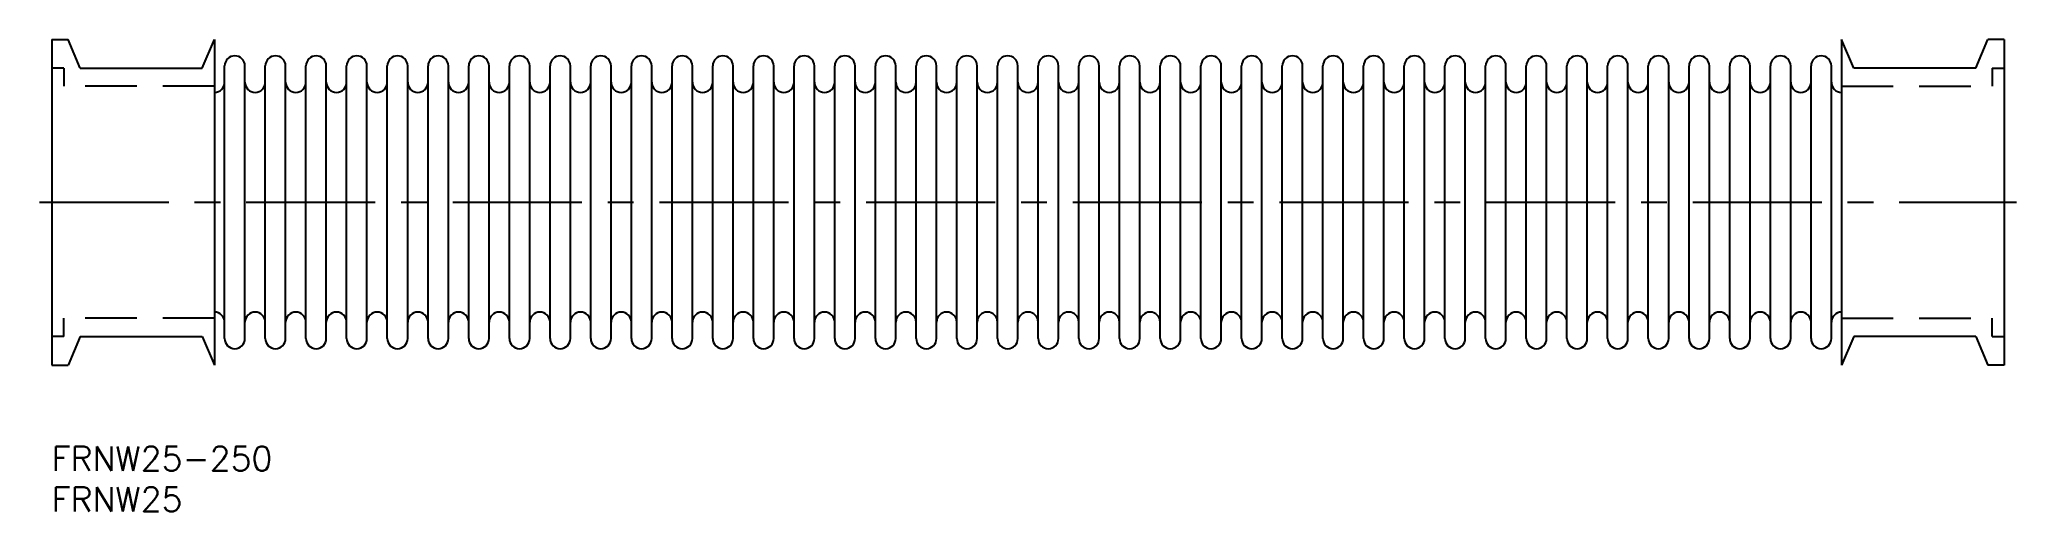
# Model space of a CAD drawing. Extents: x -2 to 242, y -8 to 50.
import ezdxf

# ---------------------------------------------------------------- set-up
doc = ezdxf.new("R2010")
doc.units = 0
doc.header["$LTSCALE"] = 0.5
doc.linetypes.add('CENTER', pattern=[50.8, 31.75, -6.35, 6.35, -6.35])
doc.linetypes.add('DASHED', pattern=[19.05, 12.7, -6.35])
for name, color, linetype in [('MSM_CENTER', 1, 'CENTER'), ('MSM_CONTINUOUS', 7, 'CONTINUOUS'), ('MSM_DASHED', 4, 'DASHED'), ('MSM_PART_NUMBER', 7, 'CONTINUOUS')]:
    doc.layers.add(name, color=color, linetype=linetype)
doc.styles.get("Standard").update_dxf_attribs({"font": 'txt.shx', "height": 3, "bigfont": 'bigfont.shx'})

# ---------------------------------------------------------------- blocks, each defined once
blk = doc.blocks.new('*U4')
at = {"layer": 'MSM_PART_NUMBER'}
blk.add_text('FRNW25-250', height=3, dxfattribs=at).set_placement((0, -3))
blk = doc.blocks.new('*U5')
at = {"layer": 'MSM_PART_NUMBER'}
blk.add_text('FRNW25', height=3, dxfattribs=at).set_placement((0, -8))

msp = doc.modelspace()

# ---------------------------------------------------------------- linework, layer by layer
at = {"layer": 'MSM_CENTER'}
msp.add_line((-1.5, 30), (241.5, 30), dxfattribs=at)
at = {"layer": 'MSM_CONTINUOUS'}
for p, q in [((0, 50), (2, 50)), ((0, 50), (0, 10)), ((0, 50), (0, 10)), ((3.5, 46.5), (2, 50)), ((18.5, 46.5), (20, 50)), ((20, 50), (20, 10)), ((220, 50), (220, 10)), ((221.5, 46.5), (220, 50)), ((236.5, 46.5), (238, 50)), ((240, 50), (238, 50)), ((240, 50), (240, 10)), ((240, 50), (240, 10)), ((3.5, 46.5), (18.5, 46.5)), ((21.25, 13.25), (21.25, 46.75)), ((23.75, 13.25), (23.75, 46.75)), ((26.25, 13.25), (26.25, 46.75)), ((28.75, 13.25), (28.75, 46.75)), ((31.25, 13.25), (31.25, 46.75)), ((33.75, 13.25), (33.75, 46.75)), ((36.25, 13.25), (36.25, 46.75)), ((38.75, 13.25), (38.75, 46.75)), ((41.25, 13.25), (41.25, 46.75)), ((43.75, 13.25), (43.75, 46.75)), ((46.25, 13.25), (46.25, 46.75)), ((48.75, 13.25), (48.75, 46.75)), ((51.25, 13.25), (51.25, 46.75)), ((53.75, 13.25), (53.75, 46.75)), ((56.25, 13.25), (56.25, 46.75)), ((58.75, 13.25), (58.75, 46.75)), ((61.25, 13.25), (61.25, 46.75)), ((63.75, 13.25), (63.75, 46.75)), ((66.25, 13.25), (66.25, 46.75)), ((68.75, 13.25), (68.75, 46.75)), ((71.25, 13.25), (71.25, 46.75)), ((73.75, 13.25), (73.75, 46.75)), ((76.25, 13.25), (76.25, 46.75)), ((78.75, 13.25), (78.75, 46.75)), ((81.25, 13.25), (81.25, 46.75)), ((83.75, 13.25), (83.75, 46.75)), ((86.25, 13.25), (86.25, 46.75)), ((88.75, 13.25), (88.75, 46.75)), ((91.25, 13.25), (91.25, 46.75)), ((93.75, 13.25), (93.75, 46.75)), ((96.25, 13.25), (96.25, 46.75)), ((98.75, 13.25), (98.75, 46.75)), ((101.25, 13.25), (101.25, 46.75)), ((103.75, 13.25), (103.75, 46.75)), ((106.25, 13.25), (106.25, 46.75)), ((108.75, 13.25), (108.75, 46.75)), ((111.25, 13.25), (111.25, 46.75)), ((113.75, 13.25), (113.75, 46.75)), ((116.25, 13.25), (116.25, 46.75)), ((118.75, 13.25), (118.75, 46.75)), ((121.25, 13.25), (121.25, 46.75)), ((123.75, 13.25), (123.75, 46.75)), ((126.25, 13.25), (126.25, 46.75)), ((128.75, 13.25), (128.75, 46.75)), ((131.25, 13.25), (131.25, 46.75)), ((133.75, 13.25), (133.75, 46.75)), ((136.25, 13.25), (136.25, 46.75)), ((138.75, 13.25), (138.75, 46.75)), ((141.25, 13.25), (141.25, 46.75)), ((143.75, 13.25), (143.75, 46.75)), ((146.25, 13.25), (146.25, 46.75)), ((148.75, 13.25), (148.75, 46.75)), ((151.25, 13.25), (151.25, 46.75)), ((153.75, 13.25), (153.75, 46.75)), ((156.25, 13.25), (156.25, 46.75)), ((158.75, 13.25), (158.75, 46.75)), ((161.25, 13.25), (161.25, 46.75)), ((163.75, 13.25), (163.75, 46.75)), ((166.25, 13.25), (166.25, 46.75)), ((168.75, 13.25), (168.75, 46.75)), ((171.25, 13.25), (171.25, 46.75)), ((173.75, 13.25), (173.75, 46.75)), ((176.25, 13.25), (176.25, 46.75)), ((178.75, 13.25), (178.75, 46.75)), ((181.25, 13.25), (181.25, 46.75)), ((183.75, 13.25), (183.75, 46.75)), ((186.25, 13.25), (186.25, 46.75)), ((188.75, 13.25), (188.75, 46.75)), ((191.25, 13.25), (191.25, 46.75)), ((193.75, 13.25), (193.75, 46.75)), ((196.25, 13.25), (196.25, 46.75)), ((198.75, 13.25), (198.75, 46.75)), ((201.25, 13.25), (201.25, 46.75)), ((203.75, 13.25), (203.75, 46.75)), ((206.25, 13.25), (206.25, 46.75)), ((208.75, 13.25), (208.75, 46.75)), ((211.25, 13.25), (211.25, 46.75)), ((213.75, 13.25), (213.75, 46.75)), ((216.25, 13.25), (216.25, 46.75)), ((218.75, 13.25), (218.75, 46.75)), ((236.5, 46.5), (221.5, 46.5)), ((3.5, 13.5), (2, 10)), ((3.5, 13.5), (18.5, 13.5)), ((18.5, 13.5), (20, 10)), ((221.5, 13.5), (220, 10)), ((236.5, 13.5), (221.5, 13.5)), ((236.5, 13.5), (238, 10)), ((0, 10), (2, 10)), ((240, 10), (238, 10))]:
    msp.add_line(p, q, dxfattribs=at)
for centre, start, end in [((22.5, 46.75), 0, 180), ((27.5, 46.75), 0, 180), ((32.5, 46.75), 0, 180), ((37.5, 46.75), 0, 180), ((42.5, 46.75), 0, 180), ((47.5, 46.75), 0, 180), ((52.5, 46.75), 0, 180), ((57.5, 46.75), 0, 180), ((62.5, 46.75), 0, 180), ((67.5, 46.75), 0, 180), ((72.5, 46.75), 0, 180), ((77.5, 46.75), 0, 180), ((82.5, 46.75), 0, 180), ((87.5, 46.75), 0, 180), ((92.5, 46.75), 0, 180), ((97.5, 46.75), 0, 180), ((102.5, 46.75), 0, 180), ((107.5, 46.75), 0, 180), ((112.5, 46.75), 0, 180), ((117.5, 46.75), 0, 180), ((122.5, 46.75), 0, 180), ((127.5, 46.75), 0, 180), ((132.5, 46.75), 0, 180), ((137.5, 46.75), 0, 180), ((142.5, 46.75), 0, 180), ((147.5, 46.75), 0, 180), ((152.5, 46.75), 0, 180), ((157.5, 46.75), 0, 180), ((162.5, 46.75), 0, 180), ((167.5, 46.75), 0, 180), ((172.5, 46.75), 0, 180), ((177.5, 46.75), 0, 180), ((182.5, 46.75), 0, 180), ((187.5, 46.75), 0, 180), ((192.5, 46.75), 0, 180), ((197.5, 46.75), 0, 180), ((202.5, 46.75), 0, 180), ((207.5, 46.75), 0, 180), ((212.5, 46.75), 0, 180), ((217.5, 46.75), 0, 180), ((20, 44.75), 270, 0), ((25, 44.75), 180, 0), ((30, 44.75), 180, 0), ((35, 44.75), 180, 0), ((40, 44.75), 180, 0), ((45, 44.75), 180, 0), ((50, 44.75), 180, 0), ((55, 44.75), 180, 0), ((60, 44.75), 180, 0), ((65, 44.75), 180, 0), ((70, 44.75), 180, 0), ((75, 44.75), 180, 0), ((80, 44.75), 180, 0), ((85, 44.75), 180, 0), ((90, 44.75), 180, 0), ((95, 44.75), 180, 0), ((100, 44.75), 180, 0), ((105, 44.75), 180, 0), ((110, 44.75), 180, 0), ((115, 44.75), 180, 0), ((120, 44.75), 180, 0), ((125, 44.75), 180, 0), ((130, 44.75), 180, 0), ((135, 44.75), 180, 0), ((140, 44.75), 180, 0), ((145, 44.75), 180, 0), ((150, 44.75), 180, 0), ((155, 44.75), 180, 0), ((160, 44.75), 180, 0), ((165, 44.75), 180, 0), ((170, 44.75), 180, 0), ((175, 44.75), 180, 0), ((180, 44.75), 180, 0), ((185, 44.75), 180, 0), ((190, 44.75), 180, 0), ((195, 44.75), 180, 0), ((200, 44.75), 180, 0), ((205, 44.75), 180, 0), ((210, 44.75), 180, 0), ((215, 44.75), 180, 0), ((220, 44.75), 180, 270), ((20, 15.25), 0, 90), ((25, 15.25), 0, 180), ((30, 15.25), 0, 180), ((35, 15.25), 0, 180), ((40, 15.25), 0, 180), ((45, 15.25), 0, 180), ((50, 15.25), 0, 180), ((55, 15.25), 0, 180), ((60, 15.25), 0, 180), ((65, 15.25), 0, 180), ((70, 15.25), 0, 180), ((75, 15.25), 0, 180), ((80, 15.25), 0, 180), ((85, 15.25), 0, 180), ((90, 15.25), 0, 180), ((95, 15.25), 0, 180), ((100, 15.25), 0, 180), ((105, 15.25), 0, 180), ((110, 15.25), 0, 180), ((115, 15.25), 0, 180), ((120, 15.25), 0, 180), ((125, 15.25), 0, 180), ((130, 15.25), 0, 180), ((135, 15.25), 0, 180), ((140, 15.25), 0, 180), ((145, 15.25), 0, 180), ((150, 15.25), 0, 180), ((155, 15.25), 0, 180), ((160, 15.25), 0, 180), ((165, 15.25), 0, 180), ((170, 15.25), 0, 180), ((175, 15.25), 0, 180), ((180, 15.25), 0, 180), ((185, 15.25), 0, 180), ((190, 15.25), 0, 180), ((195, 15.25), 0, 180), ((200, 15.25), 0, 180), ((205, 15.25), 0, 180), ((210, 15.25), 0, 180), ((215, 15.25), 0, 180), ((220, 15.25), 90, 180), ((22.5, 13.25), 180, 0), ((27.5, 13.25), 180, 0), ((32.5, 13.25), 180, 0), ((37.5, 13.25), 180, 0), ((42.5, 13.25), 180, 0), ((47.5, 13.25), 180, 0), ((52.5, 13.25), 180, 0), ((57.5, 13.25), 180, 0), ((62.5, 13.25), 180, 0), ((67.5, 13.25), 180, 0), ((72.5, 13.25), 180, 0), ((77.5, 13.25), 180, 0), ((82.5, 13.25), 180, 0), ((87.5, 13.25), 180, 0), ((92.5, 13.25), 180, 0), ((97.5, 13.25), 180, 0), ((102.5, 13.25), 180, 0), ((107.5, 13.25), 180, 0), ((112.5, 13.25), 180, 0), ((117.5, 13.25), 180, 0), ((122.5, 13.25), 180, 0), ((127.5, 13.25), 180, 0), ((132.5, 13.25), 180, 0), ((137.5, 13.25), 180, 0), ((142.5, 13.25), 180, 0), ((147.5, 13.25), 180, 0), ((152.5, 13.25), 180, 0), ((157.5, 13.25), 180, 0), ((162.5, 13.25), 180, 0), ((167.5, 13.25), 180, 0), ((172.5, 13.25), 180, 0), ((177.5, 13.25), 180, 0), ((182.5, 13.25), 180, 0), ((187.5, 13.25), 180, 0), ((192.5, 13.25), 180, 0), ((197.5, 13.25), 180, 0), ((202.5, 13.25), 180, 0), ((207.5, 13.25), 180, 0), ((212.5, 13.25), 180, 0), ((217.5, 13.25), 180, 0)]:
    msp.add_arc(centre, 1.25, start, end, dxfattribs=at)
at = {"layer": 'MSM_DASHED'}
for p, q in [((1.5, 46.5), (0, 46.5)), ((1.5, 46.5), (1.5, 44.25)), ((238.5, 46.5), (238.5, 44.25)), ((238.5, 46.5), (240, 46.5)), ((20, 44.25), (1.5, 44.25)), ((220, 44.25), (238.5, 44.25)), ((20, 15.75), (1.5, 15.75)), ((1.5, 13.5), (1.5, 15.75)), ((220, 15.75), (238.5, 15.75)), ((238.5, 13.5), (238.5, 15.75)), ((1.5, 13.5), (0, 13.5)), ((238.5, 13.5), (240, 13.5))]:
    msp.add_line(p, q, dxfattribs=at)

# ---------------------------------------------------------------- block references
at = {"layer": 'MSM_CONTINUOUS'}
for name in ['*U4', '*U5']:
    msp.add_blockref(name, (0, 0), dxfattribs=at)

doc.saveas('drawing.dxf')
